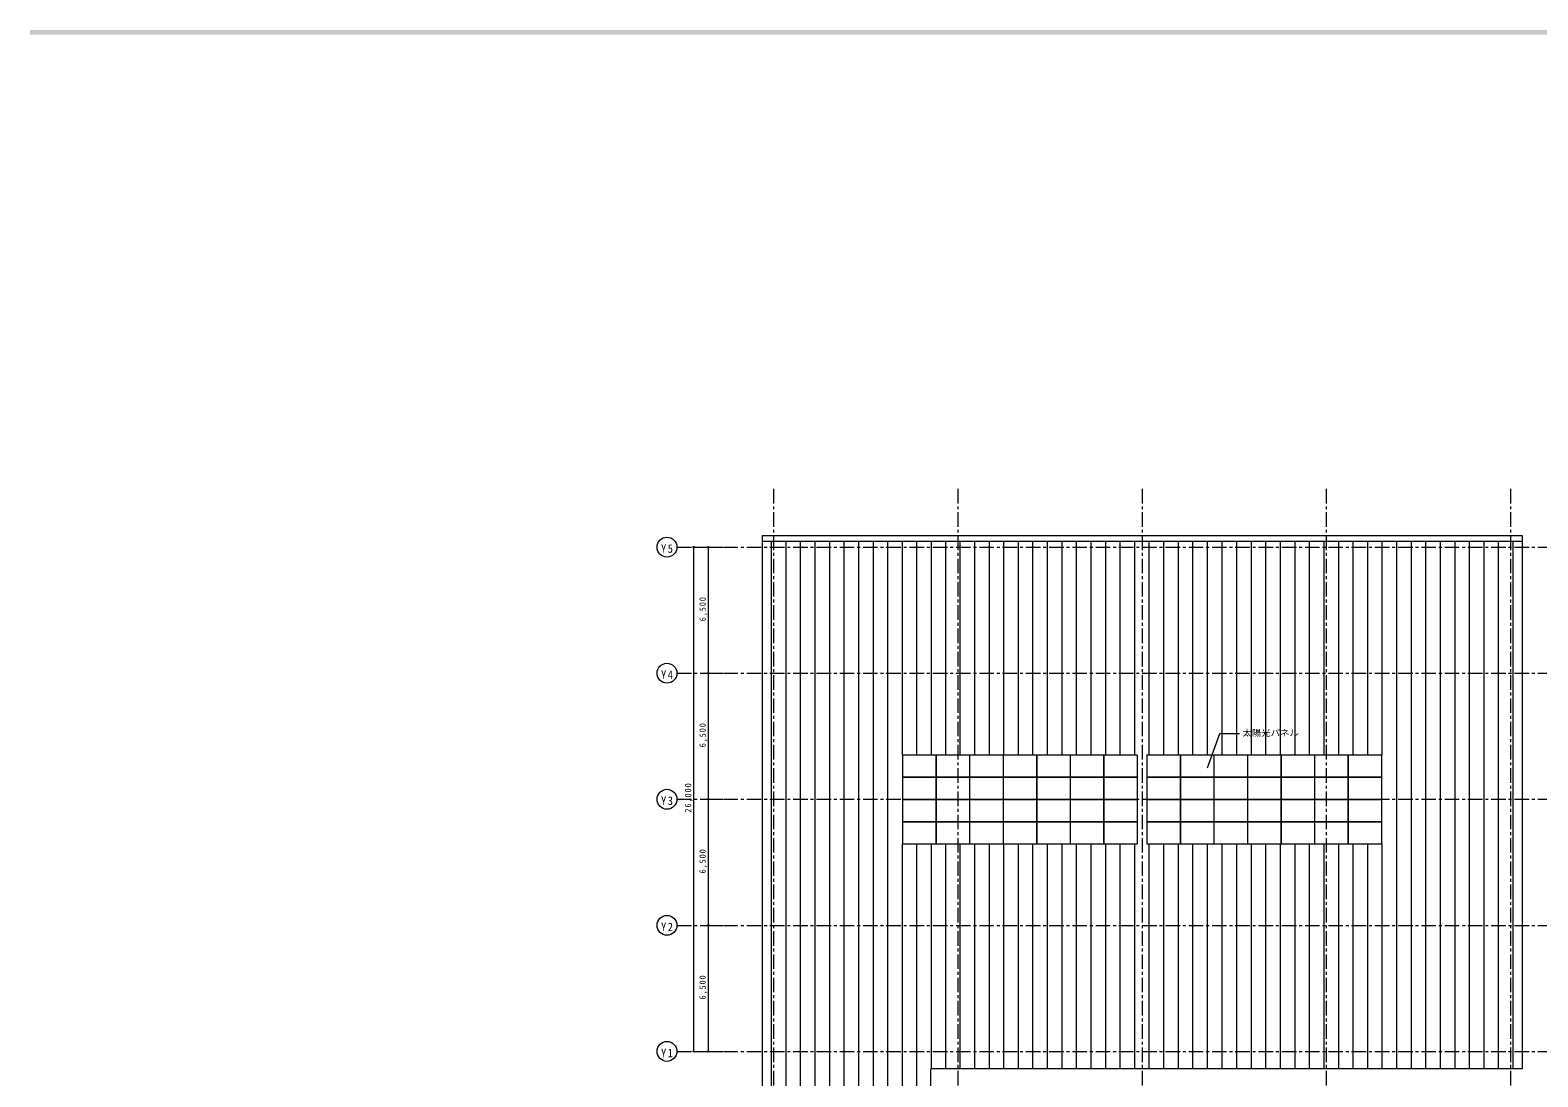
# Model space of a CAD drawing. Units: millimetres at full size. Extents: x -57346 to 60518, y -42813 to 41849.
# Drawn here: x -57346 to 20415, y -13981 to 39986 of the extents above; entities that cross this region are included whole.
import ezdxf
from ezdxf.enums import TextEntityAlignment as Align

# ---------------------------------------------------------------- set-up
doc = ezdxf.new("R2010")
doc.units = ezdxf.units.MM
doc.header["$LTSCALE"] = 150
doc.header["$PDMODE"] = 32
doc.header["$PDSIZE"] = 75
doc.linetypes.add('CHAIN1', pattern=[8, 5, -1, 1, -1])
for name, color, linetype, lineweight in [('1-2_細線', 7, 'Continuous', 13), ('1-8_ﾊｯﾁﾝｸﾞ', 4, 'Continuous', 9), ('1-A_中芯線', 4, 'CHAIN1', 9), ('1-B_文字', 4, 'Continuous', 9), ('1-D_文字', 3, 'Continuous', 18), ('1-E_寸法', 4, 'Continuous', 9)]:
    doc.layers.add(name, color=color, linetype=linetype, lineweight=lineweight)
doc.layers.add('F-D', color=150, linetype='Continuous')
doc.styles.add('ＭＳ ゴシック', font='')
doc.styles.get('ＭＳ ゴシック').set_extended_font_data('MS Gothic')

# ---------------------------------------------------------------- blocks, each defined once
blk = doc.blocks.new('通り芯2')
at = {"layer": '1-D_文字', "color": 7}
blk.add_circle((0, 0), 769, dxfattribs=at)

msp = doc.modelspace()

# ---------------------------------------------------------------- linework, layer by layer
at = {"layer": '1-2_細線', "lineweight": 18}
for p, q in [((-19600, 13930), (-19600, -14670)), ((-10900, -14670), (-10900, -13570)), ((19600, -13570), (-10900, -13570))]:
    msp.add_line(p, q, dxfattribs=at)
msp.add_lwpolyline([(-19600, 13930), (19600, 13930), (19600, -13570)], dxfattribs=at)
at = {"layer": '1-8_ﾊｯﾁﾝｸﾞ'}
for p, q in [((-12352, 2625), (-10630, 2625)), ((-10630, 2625), (-10630, 1491)), ((-10622, 2625), (-8900, 2625)), ((-10622, 2625), (-10622, 1491)), ((-8900, 2625), (-8900, 1491)), ((-8892, 2625), (-7170, 2625)), ((-8892, 2625), (-8892, 1491)), ((-7170, 2625), (-7170, 1491)), ((-7162, 2625), (-5440, 2625)), ((-7162, 2625), (-7162, 1491)), ((-5440, 2625), (-5440, 1491)), ((-5432, 2625), (-3710, 2625)), ((-5432, 2625), (-5432, 1491)), ((-3710, 2625), (-3710, 1491)), ((-3702, 2625), (-1980, 2625)), ((-3702, 2625), (-3702, 1491)), ((-1980, 2625), (-1980, 1491)), ((-1972, 2625), (-250, 2625)), ((-1972, 2625), (-1972, 1491)), ((-250, 2625), (-250, 1491)), ((250, 2625), (1972, 2625)), ((1972, 2625), (1972, 1491)), ((1980, 2625), (3702, 2625)), ((1980, 2625), (1980, 1491)), ((3702, 2625), (3702, 1491)), ((3710, 2625), (5432, 2625)), ((3710, 2625), (3710, 1491)), ((5432, 2625), (5432, 1491)), ((5440, 2625), (7162, 2625)), ((5440, 2625), (5440, 1491)), ((7162, 2625), (7162, 1491)), ((7170, 2625), (8892, 2625)), ((7170, 2625), (7170, 1491)), ((8892, 2625), (8892, 1491)), ((8900, 2625), (10622, 2625)), ((8900, 2625), (8900, 1491)), ((10622, 2625), (10622, 1491)), ((10630, 2625), (12352, 2625)), ((10630, 2625), (10630, 1491)), ((12352, 2625), (12352, 1491)), ((-12352, 1473), (-10630, 1473)), ((-10630, 1473), (-10630, 339)), ((-10622, 1491), (-8900, 1491)), ((-10622, 1473), (-8900, 1473)), ((-10622, 1473), (-10622, 339)), ((-8900, 1473), (-8900, 339)), ((-8892, 1491), (-7170, 1491)), ((-8892, 1473), (-7170, 1473)), ((-8892, 1473), (-8892, 339)), ((-7170, 1473), (-7170, 339)), ((-7162, 1491), (-5440, 1491)), ((-7162, 1473), (-5440, 1473)), ((-7162, 1473), (-7162, 339)), ((-5440, 1473), (-5440, 339)), ((-5432, 1491), (-3710, 1491)), ((-5432, 1473), (-3710, 1473)), ((-5432, 1473), (-5432, 339)), ((-3710, 1473), (-3710, 339)), ((-3702, 1491), (-1980, 1491)), ((-3702, 1473), (-1980, 1473)), ((-3702, 1473), (-3702, 339)), ((-1980, 1473), (-1980, 339)), ((-1972, 1491), (-250, 1491)), ((-1972, 1473), (-250, 1473)), ((-1972, 1473), (-1972, 339)), ((-250, 1473), (-250, 339)), ((250, 1473), (1972, 1473)), ((1972, 1473), (1972, 339)), ((1980, 1491), (3702, 1491)), ((1980, 1473), (3702, 1473)), ((1980, 1473), (1980, 339)), ((3702, 1473), (3702, 339)), ((3710, 1491), (5432, 1491)), ((3710, 1473), (5432, 1473)), ((3710, 1473), (3710, 339)), ((5432, 1473), (5432, 339)), ((5440, 1491), (7162, 1491)), ((5440, 1473), (7162, 1473)), ((5440, 1473), (5440, 339)), ((7162, 1473), (7162, 339)), ((7170, 1491), (8892, 1491)), ((7170, 1473), (8892, 1473)), ((7170, 1473), (7170, 339)), ((8892, 1473), (8892, 339)), ((8900, 1491), (10622, 1491)), ((8900, 1473), (10622, 1473)), ((8900, 1473), (8900, 339)), ((10622, 1473), (10622, 339)), ((10630, 1491), (12352, 1491)), ((10630, 1473), (12352, 1473)), ((10630, 1473), (10630, 339)), ((12352, 1473), (12352, 339)), ((-12352, 321), (-10630, 321)), ((-10630, 321), (-10630, -813)), ((-10622, 339), (-8900, 339)), ((-10622, 321), (-8900, 321)), ((-10622, 321), (-10622, -813)), ((-8900, 321), (-8900, -813)), ((-8892, 339), (-7170, 339)), ((-8892, 321), (-7170, 321)), ((-8892, 321), (-8892, -813)), ((-7170, 321), (-7170, -813)), ((-7162, 339), (-5440, 339)), ((-7162, 321), (-5440, 321)), ((-7162, 321), (-7162, -813)), ((-5440, 321), (-5440, -813)), ((-5432, 339), (-3710, 339)), ((-5432, 321), (-3710, 321)), ((-5432, 321), (-5432, -813)), ((-3710, 321), (-3710, -813)), ((-3702, 339), (-1980, 339)), ((-3702, 321), (-1980, 321)), ((-3702, 321), (-3702, -813)), ((-1980, 321), (-1980, -813)), ((-1972, 339), (-250, 339)), ((-1972, 321), (-250, 321)), ((-1972, 321), (-1972, -813)), ((-250, 321), (-250, -813)), ((250, 321), (1972, 321)), ((1972, 321), (1972, -813)), ((1980, 339), (3702, 339)), ((1980, 321), (3702, 321)), ((1980, 321), (1980, -813)), ((3702, 321), (3702, -813)), ((3710, 339), (5432, 339)), ((3710, 321), (5432, 321)), ((3710, 321), (3710, -813)), ((5432, 321), (5432, -813)), ((5440, 339), (7162, 339)), ((5440, 321), (7162, 321)), ((5440, 321), (5440, -813)), ((7162, 321), (7162, -813)), ((7170, 339), (8892, 339)), ((7170, 321), (8892, 321)), ((7170, 321), (7170, -813)), ((8892, 321), (8892, -813)), ((8900, 339), (10622, 339)), ((8900, 321), (10622, 321)), ((8900, 321), (8900, -813)), ((10622, 321), (10622, -813)), ((10630, 339), (12352, 339)), ((10630, 321), (12352, 321)), ((10630, 321), (10630, -813)), ((12352, 321), (12352, -813)), ((-12352, -831), (-10630, -831)), ((-10630, -831), (-10630, -1965)), ((-10622, -813), (-8900, -813)), ((-10622, -831), (-8900, -831)), ((-10622, -831), (-10622, -1965)), ((-8900, -831), (-8900, -1965)), ((-8892, -813), (-7170, -813)), ((-8892, -831), (-7170, -831)), ((-8892, -831), (-8892, -1965)), ((-7170, -831), (-7170, -1965)), ((-7162, -813), (-5440, -813)), ((-7162, -831), (-5440, -831)), ((-7162, -831), (-7162, -1965)), ((-5440, -831), (-5440, -1965)), ((-5432, -813), (-3710, -813)), ((-5432, -831), (-3710, -831)), ((-5432, -831), (-5432, -1965)), ((-3710, -831), (-3710, -1965)), ((-3702, -813), (-1980, -813)), ((-3702, -831), (-1980, -831)), ((-3702, -831), (-3702, -1965)), ((-1980, -831), (-1980, -1965)), ((-1972, -813), (-250, -813)), ((-1972, -831), (-250, -831)), ((-1972, -831), (-1972, -1965)), ((-250, -831), (-250, -1965)), ((250, -831), (1972, -831)), ((1972, -831), (1972, -1965)), ((1980, -813), (3702, -813)), ((1980, -831), (3702, -831)), ((1980, -831), (1980, -1965)), ((3702, -831), (3702, -1965)), ((3710, -813), (5432, -813)), ((3710, -831), (5432, -831)), ((3710, -831), (3710, -1965)), ((5432, -831), (5432, -1965)), ((5440, -813), (7162, -813)), ((5440, -831), (7162, -831)), ((5440, -831), (5440, -1965)), ((7162, -831), (7162, -1965)), ((7170, -813), (8892, -813)), ((7170, -831), (8892, -831)), ((7170, -831), (7170, -1965)), ((8892, -831), (8892, -1965)), ((8900, -813), (10622, -813)), ((8900, -831), (10622, -831)), ((8900, -831), (8900, -1965)), ((10622, -831), (10622, -1965)), ((10630, -813), (12352, -813)), ((10630, -831), (12352, -831)), ((10630, -831), (10630, -1965)), ((12352, -831), (12352, -1965)), ((-10622, -1965), (-8900, -1965)), ((-8892, -1965), (-7170, -1965)), ((-7162, -1965), (-5440, -1965)), ((-5432, -1965), (-3710, -1965)), ((-3702, -1965), (-1980, -1965)), ((-1972, -1965), (-250, -1965)), ((1980, -1965), (3702, -1965)), ((3710, -1965), (5432, -1965)), ((5440, -1965), (7162, -1965)), ((7170, -1965), (8892, -1965)), ((8900, -1965), (10622, -1965)), ((10630, -1965), (12352, -1965))]:
    msp.add_line(p, q, dxfattribs=at)
for points in [[(3378.8, 1951.1), (4014.4, 3713.5), (5027.2, 3713.5)], [(-12352, 2625), (-12352, 1491), (-10630, 1491)], [(250, 2625), (250, 1491), (1972, 1491)], [(-12352, 1473), (-12352, 339), (-10630, 339)], [(250, 1473), (250, 339), (1972, 339)], [(-12352, 321), (-12352, -813), (-10630, -813)], [(250, 321), (250, -813), (1972, -813)], [(-12352, -831), (-12352, -1965), (-10630, -1965)], [(250, -831), (250, -1965), (1972, -1965)]]:
    msp.add_lwpolyline(points, dxfattribs=at)
at = {"layer": '1-A_中芯線'}
for p, q in [((-19000, 16330), (-19000, -19002.3)), ((-9500, 16330), (-9500, -19002.3)), ((0, 16330), (0, -19002.3)), ((9500, 16330), (9500, -19002.3)), ((19000, 16330), (19000, -19002.3)), ((-23990.2, 13330), (22000, 13330)), ((-23990.2, 6830), (22000, 6830)), ((-23990.2, 330), (22000, 330)), ((-23990.2, -6170), (22000, -6170)), ((-23990.2, -12670), (22000, -12670))]:
    msp.add_line(p, q, dxfattribs=at)
at = {"layer": '1-B_文字'}
for p, q in [((-19600, 13630), (19600, 13630)), ((-19125, 13630), (-19125, -14670)), ((-18375, 13630), (-18375, -14670)), ((-17625, 13630), (-17625, -14670)), ((-16875, 13630), (-16875, -14670)), ((-16125, 13630), (-16125, -14670)), ((-15375, 13630), (-15375, -14670)), ((-14625, 13630), (-14625, -14670)), ((-13875, 13630), (-13875, -14670)), ((-13125, 13630), (-13125, -14670)), ((-12375, 13630), (-12375, 2625)), ((-11625, 13630), (-11625, 2625)), ((-10875, 13630), (-10875, 2625)), ((-10125, 2625), (-10125, 13630)), ((-9375, 2625), (-9375, 13630)), ((-8625, 2625), (-8625, 13630)), ((-7875, 2625), (-7875, 13630)), ((-7125, 2625), (-7125, 13630)), ((-6375, 2625), (-6375, 13630)), ((-5625, 2625), (-5625, 13630)), ((-4875, 2625), (-4875, 13630)), ((-4125, 2625), (-4125, 13630)), ((-3375, 2625), (-3375, 13630)), ((-2625, 2625), (-2625, 13630)), ((-1875, 2625), (-1875, 13630)), ((-1125, 2625), (-1125, 13630)), ((-375, 2625), (-375, 13630)), ((375, 2625), (375, 13630)), ((1125, 2625), (1125, 13630)), ((1875, 2625), (1875, 13630)), ((2625, 2625), (2625, 13630)), ((3375, 2625), (3375, 13630)), ((4125, 2625), (4125, 13630)), ((4875, 13630), (4875, 2625)), ((5625, 13630), (5625, 2625)), ((6375, 13630), (6375, 2625)), ((7125, 13630), (7125, 2625)), ((7875, 13630), (7875, 2625)), ((8625, 13630), (8625, 2625)), ((9375, 13630), (9375, 2625)), ((10125, 13630), (10125, 2625)), ((10875, 13630), (10875, 2625)), ((11625, 13630), (11625, 2625)), ((12375, 13630), (12375, 2625)), ((13125, 13630), (13125, -13570)), ((13875, 13630), (13875, -13570)), ((14625, 13630), (14625, -13570)), ((15375, 13630), (15375, -13570)), ((16125, 13630), (16125, -13570)), ((16875, 13630), (16875, -13570)), ((17625, 13630), (17625, -13570)), ((18375, 13630), (18375, -13570)), ((19125, 13630), (19125, -13570)), ((-12375, -1965), (-12375, -14670)), ((-11625, -1965), (-11625, -14670)), ((-10875, -1965), (-10875, -13570)), ((-10125, -13570), (-10125, -1965)), ((-9375, -13570), (-9375, -1965)), ((-8625, -13570), (-8625, -1965)), ((-7875, -13570), (-7875, -1965)), ((-7125, -13570), (-7125, -1965)), ((-6375, -13570), (-6375, -1965)), ((-5625, -13570), (-5625, -1965)), ((-4875, -13570), (-4875, -1965)), ((-4125, -13570), (-4125, -1965)), ((-3375, -13570), (-3375, -1965)), ((-2625, -13570), (-2625, -1965)), ((-1875, -13570), (-1875, -1965)), ((-1125, -13570), (-1125, -1965)), ((-375, -13570), (-375, -1965)), ((375, -13570), (375, -1965)), ((1125, -13570), (1125, -1965)), ((1875, -13570), (1875, -1965)), ((2625, -13570), (2625, -1965)), ((3375, -13570), (3375, -1965)), ((4125, -13570), (4125, -1965)), ((4875, -1965), (4875, -13570)), ((5625, -1965), (5625, -13570)), ((6375, -1965), (6375, -13570)), ((7125, -1965), (7125, -13570)), ((7875, -1965), (7875, -13570)), ((8625, -1965), (8625, -13570)), ((9375, -1965), (9375, -13570)), ((10125, -1965), (10125, -13570)), ((10875, -1965), (10875, -13570)), ((11625, -1965), (11625, -13570)), ((12375, -1965), (12375, -13570))]:
    msp.add_line(p, q, dxfattribs=at)
at = {"layer": '1-E_寸法'}
for p, q in [((-23120.3, 13330), (-22370.3, 13330)), ((-23120.3, -12670), (-23120.3, 13330)), ((-22370.3, 13330), (-21620.3, 13330)), ((-22370.3, 13330), (-22370.3, 6830)), ((-22370.3, 6830), (-21620.3, 6830)), ((-22370.3, 6830), (-22370.3, 330)), ((-22370.3, 330), (-21620.3, 330)), ((-22370.3, 330), (-22370.3, -6170)), ((-22370.3, -6170), (-21620.3, -6170)), ((-22370.3, -6170), (-22370.3, -12670)), ((-23120.3, -12670), (-22370.3, -12670)), ((-22370.3, -12670), (-21620.3, -12670))]:
    msp.add_line(p, q, dxfattribs=at)
at = {"layer": '1-E_寸法', "color": 2}
for p in [(-23120.3, 13330), (-22370.3, 13330), (-22370.3, 6830), (-22370.3, 330), (-22370.3, -6170), (-23120.3, -12670), (-22370.3, -12670)]:
    msp.add_point(p, dxfattribs=at)
at = {"layer": 'F-D'}
msp.add_solid([(-57345.7, 39745.6), (-57345.7, 39985.6), (59523.5, 39745.6), (59523.5, 39985.6)], dxfattribs=at)

# ---------------------------------------------------------------- block references
at = {"layer": '1-D_文字', "xscale": 0.6666667, "yscale": 0.6666667}
for p in [(-24502.8, 13330), (-24502.8, 6830), (-24502.8, 330), (-24502.8, -6170), (-24502.8, -12670)]:
    msp.add_blockref('通り芯2', p, dxfattribs=at)

# ---------------------------------------------------------------- texts
at = {"layer": '1-D_文字', "color": 7, "style": 'ＭＳ ゴシック', "width": 1.05}
msp.add_text('太陽光パネル', height=329.9, dxfattribs=at).set_placement((5177.2, 3488.5), align=Align.BOTTOM_LEFT)
at = {"layer": '1-D_文字', "char_height": 439.9, "attachment_point": 7, "style": 'ＭＳ ゴシック'}
for s, insert in [('\\T1.28;\\W0.9;Y5', (-24806.6, 13030)), ('\\T1.28;\\W0.9;Y4', (-24806.6, 6530)), ('\\T1.28;\\W0.9;Y3', (-24806.6, 30)), ('\\T1.28;\\W0.9;Y2', (-24806.6, -6470)), ('\\T1.28;\\W0.9;Y1', (-24806.6, -12970))]:
    msp.add_mtext(s, dxfattribs=dict(at, insert=insert))
at = {"layer": '1-E_寸法', "color": 7, "char_height": 329.9, "attachment_point": 7, "rotation": 90, "style": 'ＭＳ ゴシック'}
for s, insert in [('\\T1.23;\\W0.85;6,500', (-22415.3, 9510)), ('\\T1.23;\\W0.85;6,500', (-22415.3, 3010)), ('\\T1.24;\\W0.85;26,000', (-23165.3, -356.3)), ('\\T1.23;\\W0.85;6,500', (-22415.3, -3490)), ('\\T1.23;\\W0.85;6,500', (-22415.3, -9990))]:
    msp.add_mtext(s, dxfattribs=dict(at, insert=insert))

doc.saveas('drawing.dxf')
